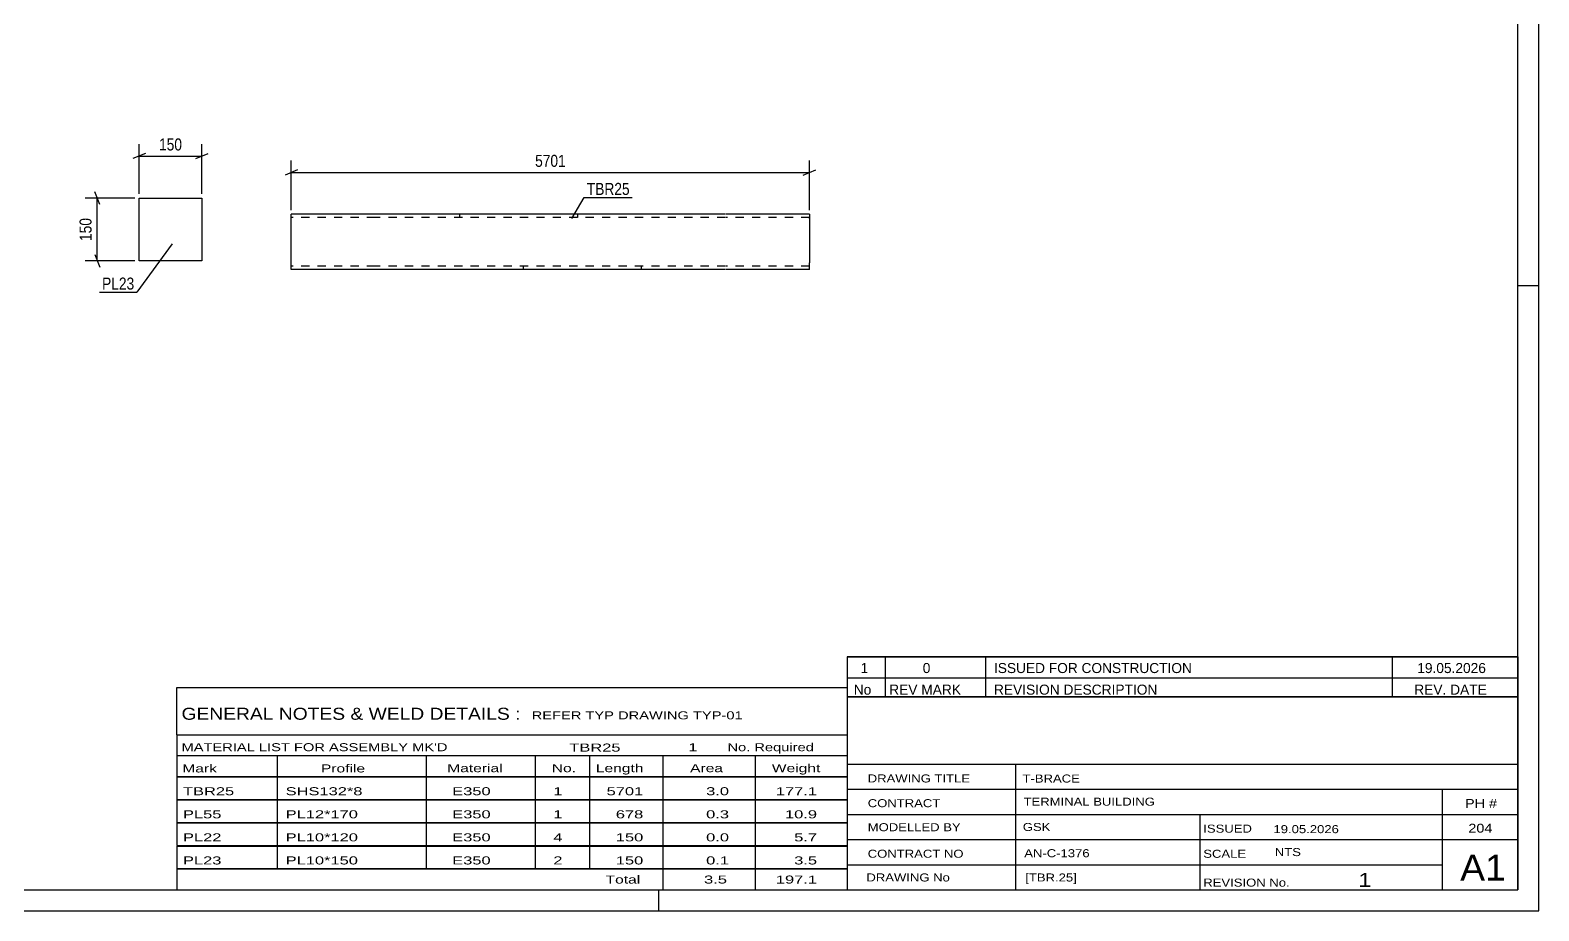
# Model space of a CAD drawing. Header units: millimetres. Extents: x 0 to 594, y 0 to 420.
# Drawn here: x 234 to 594, y 0 to 210 of the extents above; entities that cross this region are included whole.
import ezdxf

# ---------------------------------------------------------------- set-up
doc = ezdxf.new("R2010")
doc.units = ezdxf.units.MM
doc.linetypes.add('DXK_LINE_DOT2', pattern=[3.9198, 1.9599, -1.9599])
doc.styles.add('Arial Narrow', font='ARIALN.TTF', dxfattribs={"height": 0.2})

# ---------------------------------------------------------------- blocks, each defined once
blk = doc.blocks.new('Unknown-489684888-1163')
at = {"color": 5, "linetype": 'Continuous'}
for p, q in [((594, 0), (594, 420)), ((589, 5), (589, 415)), ((594, 149), (589, 149)), ((5, 5), (589, 5)), ((384, 0), (384, 5)), ((0, 0), (594, 0))]:
    blk.add_line(p, q, dxfattribs=at)
blk = doc.blocks.new('Unknown-489684888-6016')
at = {"color": 7, "linetype": 'Continuous'}
for p, q in [((429, 51.05), (429, 5)), ((429, 51.05), (589, 51.05)), ((589, 51), (589, 5)), ((429, 35), (589, 35)), ((469.14, 35), (469.14, 5)), ((429, 29), (589, 29)), ((571, 5.05), (571, 29.05)), ((429, 23), (589, 23)), ((513.14, 23), (513.14, 5)), ((429, 17), (589, 17)), ((429, 11), (571, 11)), ((429, 5), (589, 5))]:
    blk.add_line(p, q, dxfattribs=at)
at = {"color": 7, "style": 'Arial Narrow'}
for s, height, width, p in [('DRAWING TITLE', 1.9089, 1.425378, (433.88, 30.61)), ('T-BRACE', 1.909, 1.425378, (470.81, 30.59)), ('CONTRACT', 1.909, 1.425378, (433.88, 24.71)), ('TERMINAL BUILDING', 1.9089, 1.425378, (471.06, 25.07)), ('MODELLED BY', 1.9089, 1.425378, (433.88, 18.98)), ('GSK', 1.909, 1.425378, (470.88, 19.04)), ('ISSUED', 1.909, 1.425378, (513.94, 18.64)), ('19.05.2026', 1.909, 1.425378, (530.69, 18.52)), ('CONTRACT NO', 1.9089, 1.425378, (433.88, 12.66)), ('AN-C-1376', 1.909, 1.425378, (471.23, 12.78)), ('SCALE', 1.909, 1.425378, (513.94, 12.65)), ('A1', 6.204, 1.25, (575.24, 7.2)), ('DRAWING No', 1.909, 1.425378, (433.56, 7)), ('[TBR.25]', 1.909, 1.425378, (471.46, 6.99)), ('REVISION No.', 1.9089, 1.425378, (513.94, 5.77)), ('1', 3.34, 1.5, (550.91, 5.68))]:
    blk.add_text(s, height=height, dxfattribs=dict(at, width=width)).set_placement(p)
at = {"color": 7, "linetype": 'Continuous', "style": 'Arial Narrow'}
for s, height, width, p in [('PH #', 2.1, 1.42538, (576.4, 24.55)), ('204', 2.1, 1.42538, (577.19, 18.65)), ('NTS', 1.909, 1.425378, (531, 13.05))]:
    blk.add_text(s, height=height, dxfattribs=dict(at, width=width)).set_placement(p)
blk = doc.blocks.new('Unknown-489684888-6017')
at = {"color": 7, "linetype": 'Continuous'}
for p, q in [((429, 60.55), (589, 60.55)), ((589, 60.55), (429, 60.55)), ((429, 60.55), (429, 55.55)), ((438, 60.55), (438, 55.55)), ((462, 60.55), (462, 55.55)), ((559, 60.55), (559, 55.55)), ((589, 60.55), (589, 55.55)), ((429, 55.55), (589, 55.55)), ((429, 55.55), (429, 51.05)), ((429, 55.55), (589, 55.55)), ((438, 55.55), (438, 51.05)), ((462, 55.55), (462, 51.05)), ((559, 55.55), (559, 51.05)), ((589, 55.55), (589, 51.05)), ((589, 51.05), (429, 51.05))]:
    blk.add_line(p, q, dxfattribs=at)
at = {"color": 7, "linetype": 'Continuous', "style": 'Arial Narrow'}
for s, height, width, p in [('1', 2.39, 1.196471, (432.16, 56.7)), ('0', 2.39, 1.196471, (447, 56.7)), ('ISSUED FOR CONSTRUCTION', 2.3861, 1.196471, (464, 56.7)), ('19.05.2026', 2.386, 1.196471, (565, 56.7)), ('No', 2.386, 1.2, (430.54, 51.55)), ('REV MARK', 2.386, 1.2, (439, 51.55)), ('REVISION DESCRIPTION', 2.3861, 1.2, (464, 51.55)), ('REV. DATE', 2.386, 1.2, (564.28, 51.55))]:
    blk.add_text(s, height=height, dxfattribs=dict(at, width=width)).set_placement(p)
blk = doc.blocks.new('Unknown-489684888-6018')
at = {"color": 7, "linetype": 'Continuous'}
for p, q in [((269, 53.25), (429, 53.25)), ((269, 42), (269, 53.25)), ((429, 53.25), (429, 42)), ((269, 42), (429, 42)), ((269, 42), (269, 37)), ((429, 42), (429, 37)), ((269, 37), (429, 37)), ((269, 37), (269, 32)), ((293, 37), (293, 32)), ((328.5, 37), (328.5, 32)), ((354.5, 37), (354.5, 32)), ((367.5, 37), (367.5, 32)), ((385, 37), (385, 32)), ((407, 37), (407, 32)), ((429, 37), (429, 32)), ((269, 32), (429, 32)), ((269, 31.95), (269, 26.55)), ((269, 31.95), (429, 31.95)), ((293, 32), (293, 26.5)), ((328.5, 32), (328.5, 26.5)), ((354.5, 32), (354.5, 26.5)), ((367.5, 32), (367.5, 26.5)), ((385, 32), (385, 26.5)), ((407, 32), (407, 26.5)), ((429, 31.95), (429, 26.55)), ((269, 26.55), (429, 26.55)), ((269, 26.45), (269, 21.05)), ((269, 26.45), (429, 26.45)), ((293, 26.5), (293, 21)), ((328.5, 26.5), (328.5, 21)), ((354.5, 26.5), (354.5, 21)), ((367.5, 26.5), (367.5, 21)), ((385, 26.5), (385, 21)), ((407, 26.5), (407, 21)), ((429, 26.45), (429, 21.05)), ((269, 21.05), (429, 21.05)), ((269, 20.95), (269, 15.55)), ((269, 20.95), (429, 20.95)), ((293, 21), (293, 15.5)), ((328.5, 21), (328.5, 15.5)), ((354.5, 21), (354.5, 15.5)), ((367.5, 21), (367.5, 15.5)), ((385, 21), (385, 15.5)), ((407, 21), (407, 15.5)), ((429, 20.95), (429, 15.55)), ((269, 15.55), (429, 15.55)), ((269, 15.45), (269, 10.05)), ((269, 15.45), (429, 15.45)), ((293, 15.5), (293, 10)), ((328.5, 15.5), (328.5, 10)), ((354.5, 15.5), (354.5, 10)), ((367.5, 15.5), (367.5, 10)), ((385, 15.5), (385, 10)), ((407, 15.5), (407, 10)), ((429, 15.45), (429, 10.05)), ((269, 10.05), (429, 10.05)), ((269, 10), (429, 10)), ((269, 10), (269, 5)), ((385, 10), (385, 5)), ((407, 10), (407, 5)), ((429, 10), (429, 5)), ((269, 5), (429, 5))]:
    blk.add_line(p, q, dxfattribs=at)
at = {"color": 7, "style": 'Arial Narrow'}
for s, height, width, p in [('GENERAL NOTES & WELD DETAILS :', 2.8633, 1.4, (270.15, 45.56)), ('REFER TYP DRAWING TYP-01', 1.9089, 1.6, (353.7, 45.66)), ("MATERIAL LIST FOR ASSEMBLY MK'D", 1.9089, 1.6, (270.15, 38.06)), ('TBR25', 1.909, 1.794707, (362.68, 37.97)), ('1', 1.91, 1.794707, (391.08, 38.06)), ('No. Required', 1.9089, 1.6, (400.41, 38.06)), ('Mark', 1.909, 1.7, (270.34, 33)), ('Profile', 1.909, 1.7, (303.41, 33)), ('Material', 1.909, 1.7, (333.54, 33.06)), ('No.', 1.909, 1.7, (358.5, 33.06)), ('Length', 1.909, 1.7, (369, 33.06)), ('Area', 1.909, 1.7, (391.5, 33.06)), ('Weight', 1.909, 1.7, (411, 33.06))]:
    blk.add_text(s, height=height, dxfattribs=dict(at, width=width)).set_placement(p)
at = {"color": 7, "linetype": 'Continuous', "style": 'Arial Narrow'}
for s, height, width, p in [('TBR25', 1.909, 1.794707, (270.5, 27.56)), ('SHS132*8', 1.909, 1.794707, (295, 27.56)), ('E350', 1.909, 1.794707, (334.74, 27.56)), ('1', 1.91, 1.794707, (358.86, 27.56)), ('5701', 1.909, 1.794707, (371.58, 27.56)), ('3.0', 1.909, 1.794707, (395.32, 27.56)), ('177.1', 1.909, 1.794707, (411.96, 27.56)), ('PL55', 1.909, 1.794707, (270.5, 22.06)), ('PL12*170', 1.909, 1.794707, (295, 22.06)), ('E350', 1.909, 1.794707, (334.74, 22.06)), ('1', 1.91, 1.794707, (358.86, 22.06)), ('678', 1.909, 1.794707, (373.77, 22.06)), ('0.3', 1.909, 1.794707, (395.32, 22.06)), ('10.9', 1.909, 1.794707, (414.14, 22.06)), ('PL22', 1.909, 1.794707, (270.5, 16.56)), ('PL10*120', 1.909, 1.794707, (295, 16.56)), ('E350', 1.909, 1.794707, (334.74, 16.56)), ('4', 1.91, 1.794707, (358.86, 16.56)), ('150', 1.909, 1.794707, (373.77, 16.56)), ('0.0', 1.909, 1.794707, (395.32, 16.56)), ('5.7', 1.909, 1.794707, (416.33, 16.56)), ('PL23', 1.909, 1.794707, (270.5, 11.06)), ('PL10*150', 1.909, 1.794707, (295, 11.06)), ('E350', 1.909, 1.794707, (334.74, 11.06)), ('2', 1.91, 1.794707, (358.86, 11.06)), ('150', 1.909, 1.794707, (373.77, 11.06)), ('0.1', 1.909, 1.794707, (395.32, 11.06)), ('3.5', 1.909, 1.794707, (416.33, 11.06)), ('Total', 1.909, 1.7, (371.33, 6.5)), ('3.5', 1.909, 1.794707, (394.83, 6.5)), ('197.1', 1.909, 1.794707, (411.96, 6.5))]:
    blk.add_text(s, height=height, dxfattribs=dict(at, width=width)).set_placement(p)
blk = doc.blocks.new('Part-489684888-1414 - 1386')
at = {"color": 2, "linetype": 'Continuous'}
for p, q in [((316.35, 166.12), (296.35, 166.12)), ((296.35, 154.52), (296.35, 166.12)), ((399.89, 166.12), (316.45, 166.12)), ((419.99, 166.12), (399.99, 166.12)), ((419.99, 166.12), (419.99, 165.65)), ((419.99, 165.65), (419.99, 165.13)), ((419.99, 165.13), (419.99, 154.52)), ((296.35, 152.92), (296.35, 154.52)), ((316.35, 152.92), (296.35, 152.92)), ((399.89, 152.92), (316.45, 152.92)), ((419.99, 152.92), (399.99, 152.92)), ((419.99, 152.92), (419.99, 154.52))]:
    blk.add_line(p, q, dxfattribs=at)
at = {"color": 7, "linetype": 'DXK_LINE_DOT2'}
for p, q in [((336.45, 166.12), (336.45, 165.32)), ((364.61, 166.12), (364.61, 165.32)), ((316.35, 165.32), (296.35, 165.32)), ((399.89, 165.32), (316.45, 165.32)), ((419.99, 165.32), (399.99, 165.32)), ((419.99, 165.13), (419.99, 165.26)), ((296.35, 153.04), (296.35, 154.52)), ((316.35, 153.72), (296.35, 153.72)), ((399.89, 153.72), (316.45, 153.72)), ((351.73, 152.92), (351.73, 153.72)), ((379.89, 152.92), (379.89, 153.72)), ((419.99, 153.72), (399.99, 153.72))]:
    blk.add_line(p, q, dxfattribs=at)
blk = doc.blocks.new('Part-489684888-1712 - 1696')
at = {"color": 2, "linetype": 'Continuous'}
for p, q in [((260.03, 169.97), (275.03, 169.97)), ((260.03, 154.97), (260.03, 169.97)), ((275.03, 169.97), (275.03, 154.97)), ((275.03, 154.97), (260.03, 154.97))]:
    blk.add_line(p, q, dxfattribs=at)
blk = doc.blocks.new('StraightDimension-489684888-1420 - 1386')
at = {"color": 7, "linetype": 'Continuous'}
for p, q in [((297.85, 176.66), (294.85, 175.46)), ((296.35, 167.12), (296.35, 178.91)), ((418.49, 175.46), (421.49, 176.66)), ((419.99, 167.12), (419.99, 178.91)), ((296.35, 176.06), (419.99, 176.06))]:
    blk.add_line(p, q, dxfattribs=at)
at = {"color": 0}
blk.add_wipeout([(362.43, 176.81), (362.43, 181.01), (353.92, 181.01), (353.92, 176.81)], dxfattribs=at)
at = {"color": 3, "style": 'Arial Narrow'}
blk.add_text('5701', height=2.863, dxfattribs=at).set_placement((354.52, 177.41))
blk = doc.blocks.new('StraightDimension-489684888-1716 - 1696')
at = {"color": 7, "linetype": 'Continuous'}
for p, q in [((261.53, 180.57), (258.53, 179.37)), ((260.03, 170.97), (260.03, 182.82)), ((273.53, 179.37), (276.53, 180.57)), ((275.03, 170.97), (275.03, 182.82)), ((260.03, 179.97), (275.03, 179.97))]:
    blk.add_line(p, q, dxfattribs=at)
at = {"color": 0}
blk.add_wipeout([(270.87, 180.72), (270.87, 184.92), (264.19, 184.92), (264.19, 180.72)], dxfattribs=at)
at = {"color": 3, "style": 'Arial Narrow'}
blk.add_text('150', height=2.863, dxfattribs=at).set_placement((264.79, 181.32))
blk = doc.blocks.new('StraightDimension-489684888-1727 - 1696')
at = {"color": 7, "linetype": 'Continuous'}
for p, q in [((259.03, 169.97), (247.18, 169.97)), ((250.63, 168.47), (249.43, 171.47)), ((250.03, 154.97), (250.03, 169.97)), ((259.03, 154.97), (247.18, 154.97)), ((249.43, 156.47), (250.63, 153.47))]:
    blk.add_line(p, q, dxfattribs=at)
at = {"color": 0}
blk.add_wipeout([(249.28, 165.81), (245.08, 165.81), (245.08, 159.13), (249.28, 159.13)], dxfattribs=at)
at = {"color": 3, "style": 'Arial Narrow'}
blk.add_text('150', height=2.863, rotation=90.0002, dxfattribs=at).set_placement((248.68, 159.73))
blk = doc.blocks.new('Mark-489684888-1409 - 1386')
at = {"color": 0}
blk.add_wipeout([(377.09, 170.71), (377.09, 173.71), (366.86, 173.71), (366.86, 170.71)], dxfattribs=at)
blk.add_wipeout([(377.09, 170.71), (377.09, 173.71), (366.86, 173.71), (366.86, 170.71)], dxfattribs=at)
at = {"color": 30, "linetype": 'Continuous'}
for p, q in [((363.31, 165.06), (366.26, 170.11)), ((366.26, 170.11), (377.69, 170.11))]:
    blk.add_line(p, q, dxfattribs=at)
at = {"color": 3, "style": 'Arial Narrow'}
blk.add_text('TBR25', height=2.863, dxfattribs=at).set_placement((366.86, 170.71))
blk = doc.blocks.new('Mark-489684888-1708 - 1696')
at = {"color": 0}
blk.add_wipeout([(258.87, 148.14), (258.87, 151.14), (251.2, 151.14), (251.2, 148.14)], dxfattribs=at)
blk.add_wipeout([(258.87, 148.14), (258.87, 151.14), (251.2, 151.14), (251.2, 148.14)], dxfattribs=at)
at = {"color": 30, "linetype": 'Continuous'}
for p in [(267.94, 159.06), (250.6, 147.54)]:
    blk.add_line(p, (259.47, 147.54), dxfattribs=at)
at = {"color": 3, "style": 'Arial Narrow'}
blk.add_text('PL23', height=2.863, dxfattribs=at).set_placement((251.2, 148.14))

msp = doc.modelspace()

# ---------------------------------------------------------------- block references
for name in ['Unknown-489684888-1163', 'Part-489684888-1712 - 1696', 'Part-489684888-1414 - 1386', 'Unknown-489684888-6017', 'Unknown-489684888-6018', 'Unknown-489684888-6016']:
    msp.add_blockref(name, (0, 0))

# ---------------------------------------------------------------- next in the draw order: block references
for name in ['StraightDimension-489684888-1716 - 1696', 'StraightDimension-489684888-1420 - 1386']:
    msp.add_blockref(name, (0, 0))

# ---------------------------------------------------------------- next in the draw order: block references
for name in ['Mark-489684888-1409 - 1386', 'StraightDimension-489684888-1727 - 1696']:
    msp.add_blockref(name, (0, 0))

# ---------------------------------------------------------------- next in the draw order: block references
msp.add_blockref('Mark-489684888-1708 - 1696', (0, 0))

doc.saveas('drawing.dxf')
